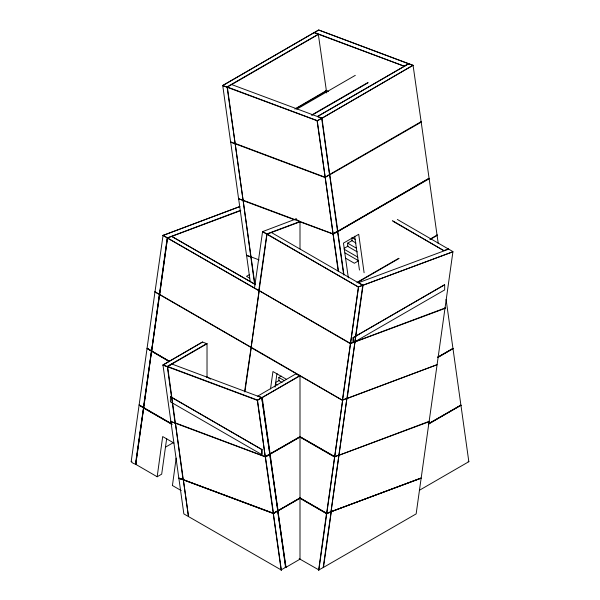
<?xml version="1.0" encoding="UTF-8"?>
<svg xmlns="http://www.w3.org/2000/svg" width="600" height="600" viewBox="0 0 600 600"><rect width="100%" height="100%" fill="white"/><g stroke="black" fill="none" stroke-linecap="round" stroke-linejoin="round"><path stroke-width="0.9" d="M207.022 377.407L207.022 343.778L202.53 342.022L162.96 365.07L167.475 366.615L207.022 343.778M300 559.222L300 375.51L295.507 374.1L257.707 396.127L262.222 397.665L270.12 453.945L277.763 510.765L273.24 513.645L281.138 569.918L285.712 567.278L277.942 510.728L300 497.933L326.76 513.645L318.862 569.918L299.183 558.697M323.183 567.57L416.153 513.893L421.14 478.23L331.14 511.68L323.183 567.57L318.72 570M300 375.51L257.34 400.342L162.96 365.07M170.91 421.717L170.858 421.2L170.91 421.717L175.545 423.127L175.065 422.918L167.295 366.368L206.873 343.515M202.53 342.022L162.96 364.928L170.858 421.342L175.425 423.263L183.315 479.678L273.487 513.232L265.418 456.72L175.365 422.888L183.015 479.565L273.368 513.368L281.332 570M300 436.688L265.237 456.615L257.34 400.342L261.743 397.597L269.865 454.493L265.59 456.96L175.425 423.263M170.91 421.575L178.808 477.99L183.495 479.783L178.86 478.373L183.368 479.91L188.49 516.57L281.28 570M269.685 454.252L277.815 511.005L273.54 513.615L183.368 479.91M183.315 479.678L188.49 516.57M318.495 34.32L227.235 87.15L222.72 85.605L314.108 32.64L404.46 66.3L314.415 32.468L222.728 85.463L230.67 142.26L235.185 143.797L227.055 86.903L318.315 34.215L326.438 91.11L295.755 108.825M231.63 84.547L321.983 118.208L413.062 65.273L408.855 63.698L317.475 116.52L321.983 118.208L329.632 174.885L421.192 122.167L413.062 65.273L317.407 120.847L222.72 85.605M230.67 142.26L230.625 141.735L235.185 143.797L243.083 200.212L333.127 233.903L338.49 271.08M338.183 271.087L325.178 177.255L235.132 143.422L243.135 200.595L294.608 219.833M329.88 174.48L325.05 177.532L235.185 143.797M238.62 198.907L238.575 198.382L238.62 198.907L243.255 200.317L242.775 200.1M243.135 200.595L238.567 198.532L230.678 142.11M243.083 200.212L254.97 284.775M246.57 255.555L246.525 255.038L246.57 255.555L251.085 257.1M269.812 453.975L278.07 510.592L273.188 513.27L265.29 456.998L269.812 454.118L261.743 397.597M326.438 91.11L326.392 90.593L294.765 109.05M298.103 221.138L333.308 234.15L429.09 178.297L333.127 233.903L317.228 120.6L227.355 87.015L235.132 143.565M317.475 116.52L408.735 63.69L318.683 30L313.98 32.775M413.243 65.52L318.683 30L314.288 32.602M421.192 122.167L421.14 121.65L329.58 174.51L329.625 175.035M329.76 174.608L337.83 231.127L337.403 231.435L337.882 231.502L429.143 178.815L421.192 122.025M437.092 235.47L437.04 234.945L437.092 235.47L430.65 239.19M437.745 357.57L452.993 348.623L437.572 357.322M428.467 424.162L460.942 405.278L428.303 423.915M468.84 461.55L468.135 461.287L468.735 461.775M277.763 510.623L286.02 567.24L285.608 567.533L277.635 510.9M169.53 361.425L151.642 351.038L159.712 294.517L155.01 291.743L163.087 235.222L167.483 237.968L159.712 294.517L154.958 292.118L155.01 291.6L131.167 461.692L131.865 461.287C129.262 461.272 135.51 465.195 136.44 463.928L135.743 464.332L143.64 407.918L139.11 404.895L143.692 407.543L151.59 351.27L147.06 348.248L151.642 350.888L167.183 237.938L240.653 210.3M135.84 464.423L135.435 464.16L143.512 407.64M166.695 438.457L161.685 474.15L157.17 476.76L135.743 464.332L143.64 407.918L172.08 424.14M172.425 485.565L176.16 458.13M254.528 287.955L262.597 231.435L358.26 287.01L452.94 251.767L362.767 285.33L271.388 232.507M244.583 391.732L251.153 347.1L251.1 347.625L342.36 400.312L347.22 398.28L354.99 341.73L350.31 343.665L258.795 290.423L266.873 233.903L300 221.52L300 248.978M251.1 347.625L259.103 290.452L259.05 290.978M244.89 391.905L251.28 347.377L250.845 347.07M258.795 290.423L259.23 290.73L251.153 347.25L342.66 400.342L326.632 513.368L421.192 477.99L429.143 421.2L429.09 421.717L338.918 455.28L346.92 398.25L346.868 398.768M270.51 388.92L272.947 371.528L286.605 379.41M275.032 387.15L276.96 373.418M318.668 570L326.46 513.615L331.02 511.695L338.918 455.28L429.143 421.342L437.092 364.695L346.868 398.625L363.067 285.36L358.673 282.615M347.22 398.28L342.413 399.938L358.56 287.04L262.425 231.683L296.52 218.76M299.858 497.85L326.812 513.27L358.433 286.77L362.767 285.33L354.817 341.978L444.99 308.423L445.043 307.897L444.99 308.423M299.858 436.665L334.582 456.72L338.97 455.048L346.868 398.625M323.49 567.39L331.267 511.957L331.02 511.553L330.968 512.07L326.46 513.615L299.805 498.225M444.99 308.272L437.092 364.695L347.04 398.385M235.185 143.94L234.825 143.453M167.468 366.757L171.87 364.013L261.915 397.702L300 375.855M243.135 200.445L254.663 284.805M175.417 423.405L175.065 422.918M178.86 478.373L178.988 478.095M404.153 66.33L408.555 63.585L409.035 63.802M452.812 348.525L452.993 348.772M460.763 405.173L460.942 405.42M170.565 396.638L261.975 449.595L261.825 454.612L170.415 401.835L170.415 396.728L261.975 449.595M261.825 449.325L261.975 454.522M353.123 337.673L444.683 284.812L444.683 289.92L353.272 342.697L353.123 337.673L444.525 284.722M240.78 210.577L167.483 237.968L162.907 235.47L239.873 206.528M159.413 294.337L143.64 408.06L171.907 424.38M151.762 351.165L147.188 348.525M151.462 350.993L143.385 407.513L143.812 407.82M143.64 407.918L139.238 405.173M392.97 221.295L443.85 250.665L448.237 248.85L448.665 249.157L358.493 282.712M421.013 478.095L330.84 511.793M285.608 567.502L285.015 567.015L286.02 567.24M296.737 109.192L355.305 75.345M311.67 115.035L367.83 82.575M311.978 115.215L368.13 82.755M321.502 118.132L317.1 120.877L325.178 177.255L329.572 174.653L321.675 118.38M249.728 274.478L246.51 276.33L249.675 278.153M357.285 251.895L347.647 246.33L347.647 243.157L352.395 240.42M344.168 248.34L348.12 246.06M358.312 260.962L354.36 263.25L345.525 258.15M429.765 239.288L437.04 235.095L429.143 178.672M357.562 282.067L398.745 258.293M356.903 282.803L399.053 258.465M282.075 382.5L278.865 380.64L278.865 377.475L281.243 376.103M275.385 382.65L279.337 380.37M165.472 447.165L173.542 442.507M437.707 357.188L452.94 348.39L446.077 299.355M269.993 454.072L300 436.748M300 437.1L269.865 454.35M428.445 423.772L460.89 405.045L452.993 348.623M277.942 510.728L300 497.993M300 498.338L277.815 511.005M285.915 567.352L300 559.17M419.347 490.312L468.832 461.692L460.942 405.278M255.053 284.317L171.697 236.392L255.18 284.452M339.27 454.935L334.41 456.96L299.685 436.912M239.692 206.625L162.907 235.47M300 221.843L267 234.18L259.103 290.595L350.483 343.418L355.17 341.632M354.99 341.73L445.043 308.04L452.94 251.625L448.237 248.85M319.567 569.655L318.562 569.888M332.947 233.805L337.522 231.308L329.632 174.885M250.725 256.755L259.058 259.897M265.237 456.615L257.468 400.065L167.595 366.48L175.365 423.03M281.438 569.888L280.433 569.655M353.123 342.608L353.272 337.41M443.85 250.665L392.34 220.583M259.05 290.827L167.483 237.968M251.1 347.483L159.532 294.615M334.763 456.615L299.737 436.537M325.673 90.323L328.47 91.403M325.725 90.698L327.472 91.35M250.905 256.853L246.517 255.18L238.627 198.765M300 221.52L295.575 219.112L295.575 219.87M397.357 219.472L448.357 248.985M355.132 239.377L351.923 237.517L351.923 240.69L355.935 243.007M347.647 243.157L356.483 248.257M344.183 249.263L357.832 257.145M344.985 252.9L358.635 260.782M258.923 290.558L167.49 238.11L159.593 294.382L250.972 347.205M278.865 377.475L284.483 380.715M275.392 383.572L277.8 384.967M206.618 376.763L210.645 379.087M169.41 361.29L151.642 350.888M169.358 361.673L151.59 351.27M171.15 423.54L143.692 407.543M173.933 443.055L162.683 436.567L157.17 476.76M172.32 485.452L181.238 490.605M178.86 478.23L183.847 513.893L188.183 516.398M337.71 231.263L343.965 274.86M437.092 235.327L438.255 243.63M364.103 272.745L358.71 234.308L343.447 243.12L348.33 277.897M354.705 236.205L359.452 270.06M326.445 90.968L326.7 92.955M337.582 231.54L343.665 274.905M246.577 255.413L250.2 281.385M338.97 455.048L331.02 511.695"/></g></svg>
